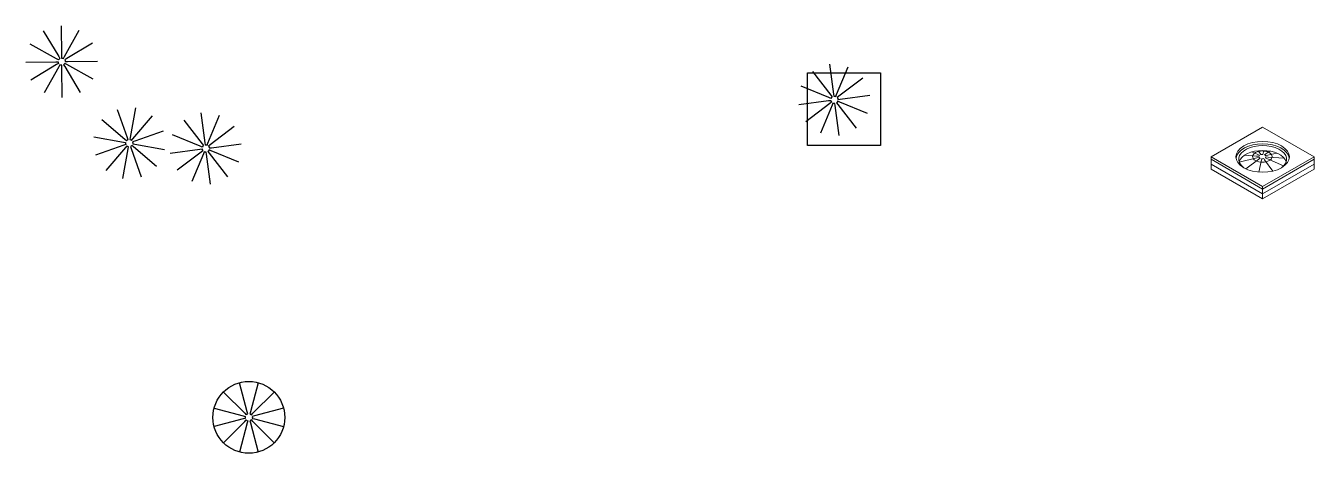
# Model space of a CAD drawing. Header units: inches. Extents: x 11.1 to 37.6, y 3 to 11.8.
import ezdxf

# ---------------------------------------------------------------- set-up
doc = ezdxf.new("R2010")
doc.units = ezdxf.units.IN
doc.header["$MEASUREMENT"] = 0
doc.layers.add('black', color=250, linetype='Continuous')
doc.layers.add('diffuser', color=7, linetype='Continuous', transparency=0.5)

msp = doc.modelspace()

# ---------------------------------------------------------------- linework, layer by layer
at = {"color": 0, "linetype": 'Continuous', "lineweight": 0, "extrusion": (0, 0.816497, 0.57735)}
for p, q in [((35.496, 9.148), (36.557, 9.76)), ((36.557, 9.76), (37.618, 9.148)), ((36.567, 9.222), (36.58, 9.279)), ((35.496, 9.148), (36.557, 8.536)), ((35.496, 9.097), (35.496, 9.148)), ((35.496, 9.097), (36.557, 8.485)), ((35.496, 8.995), (35.496, 9.097)), ((36.557, 8.485), (35.496, 9.097)), ((36.44, 9.127), (36.075, 9.039)), ((36.185, 9.181), (36.432, 9.162)), ((36.214, 8.9), (36.478, 9.098)), ((36.456, 9.196), (36.336, 9.249)), ((36.432, 9.162), (36.477, 9.159)), ((36.482, 9.137), (36.44, 9.127)), ((36.492, 9.18), (36.456, 9.196)), ((36.464, 9.274), (36.505, 9.217)), ((36.478, 9.098), (36.506, 9.119)), ((36.536, 9.085), (36.479, 8.834)), ((36.505, 9.217), (36.522, 9.193)), ((36.541, 9.111), (36.536, 9.085)), ((36.557, 8.536), (37.618, 9.148)), ((36.557, 8.485), (37.618, 9.097)), ((37.618, 9.097), (36.557, 8.485)), ((36.561, 9.196), (36.567, 9.222)), ((36.597, 9.089), (36.58, 9.113)), ((36.624, 9.208), (36.597, 9.188)), ((36.766, 8.854), (36.597, 9.089)), ((36.611, 9.127), (36.646, 9.111)), ((36.621, 9.17), (36.662, 9.18)), ((36.702, 9.267), (36.624, 9.208)), ((36.67, 9.144), (36.626, 9.148)), ((36.646, 9.111), (36.988, 8.96)), ((36.662, 9.18), (36.848, 9.224)), ((37, 9.119), (36.67, 9.144)), ((37.618, 9.148), (37.618, 9.097)), ((37.618, 9.097), (37.618, 8.995)), ((35.496, 8.995), (36.557, 8.383)), ((35.496, 8.893), (35.496, 8.995)), ((36.557, 8.383), (35.496, 8.995)), ((36.557, 8.281), (35.496, 8.893)), ((36.557, 8.383), (37.618, 8.995)), ((37.618, 8.995), (36.557, 8.383)), ((37.618, 8.893), (36.557, 8.281)), ((37.618, 8.995), (37.618, 8.893)), ((36.557, 8.485), (36.557, 8.536)), ((36.557, 8.383), (36.557, 8.485)), ((36.557, 8.281), (36.557, 8.383))]:
    msp.add_line(p, q, dxfattribs=at)
at = {"elevation": 0.25}
msp.add_lwpolyline([(27.194, 10.881), (28.694, 10.881), (28.694, 9.381), (27.194, 9.381)], close=True, dxfattribs=at)
at = {"color": 0, "linetype": 'Continuous', "lineweight": 0}
for centre, major_axis, start_param, end_param in [((36.557, 9.148), (-0.55, 0), -3.926991, 2.356194), ((36.557, 9.097), (0.55, 0), 0.08044, 3.061153), ((36.557, 8.995), (0.492, 0), 0.180446, 2.961146), ((36.551, 9.153), (-0.2, 0), -3.926991, 2.356194)]:
    msp.add_ellipse(centre, major_axis=major_axis, ratio=0.57735, start_param=start_param, end_param=end_param, dxfattribs=at)
at = {"color": 0, "linetype": 'Continuous', "lineweight": 0, "extrusion": (-1.62687e-17, 1.11022e-16, -1)}
msp.add_ellipse((36.557, 9.097), major_axis=(-0.492, 0), ratio=0.57735, start_param=-0.641976, end_param=3.783569, dxfattribs=at)
at = {"color": 0, "linetype": 'Continuous', "lineweight": 0, "extrusion": (-1.99918e-16, 1.66533e-16, -1)}
msp.add_ellipse((36.551, 9.153), major_axis=(-0.075, 0), ratio=0.57735, start_param=0.130563, end_param=0.654162, dxfattribs=at)
at = {"color": 0, "linetype": 'Continuous', "lineweight": 0, "extrusion": (2.88033e-17, 1.66533e-16, -1)}
msp.add_ellipse((36.551, 9.153), major_axis=(-0.075, 0), ratio=0.57735, start_param=-0.916635, end_param=-0.393036, dxfattribs=at)
at = {"color": 0, "linetype": 'Continuous', "lineweight": 0, "extrusion": (-1.87866e-16, 1.11022e-16, -1)}
msp.add_ellipse((36.551, 9.153), major_axis=(0.075, 0), ratio=0.57735, start_param=-1.963832, end_param=-1.440234, dxfattribs=at)
at = {"color": 0, "linetype": 'Continuous', "lineweight": 0, "extrusion": (-4.80407e-17, 5.55112e-17, -1)}
msp.add_ellipse((36.551, 9.153), major_axis=(-0.075, 0), ratio=0.57735, start_param=-1.963832, end_param=-1.440234, dxfattribs=at)
at = {"color": 0, "linetype": 'Continuous', "lineweight": 0, "extrusion": (-1.15213e-16, 5.55112e-17, -1)}
msp.add_ellipse((36.551, 9.153), major_axis=(0.075, 0), ratio=0.57735, start_param=-0.916635, end_param=-0.393036, dxfattribs=at)
at = {"color": 0, "linetype": 'Continuous', "lineweight": 0, "extrusion": (-1.24376e-16, -1.66533e-16, -1)}
msp.add_ellipse((36.551, 9.153), major_axis=(0.075, 0), ratio=0.57735, start_param=0.130563, end_param=0.654162, dxfattribs=at)
at = {"layer": 'black', "elevation": 0.124}
for points in [[(11.474, 11.743), (11.791, 11.212), (11.814, 11.173, 0.131652), (11.787, 11.145), (11.748, 11.167), (11.207, 11.469)], [(11.842, 11.847), (11.851, 11.228), (11.851, 11.183, -0.131652), (11.889, 11.174), (11.911, 11.213), (12.213, 11.754)], [(12.487, 11.487), (11.955, 11.17), (11.917, 11.147, -0.131652), (11.927, 11.11), (11.972, 11.11), (12.591, 11.119)], [(11.114, 11.098), (11.732, 11.107), (11.777, 11.107, 0.131652), (11.788, 11.07), (11.749, 11.047), (11.218, 10.73)], [(11.863, 10.37), (11.854, 10.989), (11.853, 11.034, -0.131652), (11.816, 11.043), (11.794, 11.004), (11.492, 10.463)], [(12.498, 10.748), (11.957, 11.05), (11.918, 11.072, -0.131652), (11.891, 11.044), (11.914, 11.005), (12.231, 10.474)], [(12.993, 10.126), (13.201, 9.543), (13.216, 9.5, 0.131652), (13.184, 9.478), (13.15, 9.507), (12.678, 9.908)], [(13.374, 10.157), (13.263, 9.548), (13.255, 9.504, -0.131652), (13.29, 9.487), (13.319, 9.521), (13.719, 9.993)], [(14.364, 9.906), (14.741, 9.415), (14.768, 9.379, 0.131652), (14.745, 9.348), (14.703, 9.366), (14.131, 9.602)], [(14.717, 10.052), (14.798, 9.439), (14.804, 9.394, -0.131652), (14.843, 9.389), (14.86, 9.431), (15.097, 10.003)], [(12.514, 9.562), (13.123, 9.451), (13.167, 9.443, 0.131652), (13.171, 9.405), (13.128, 9.389), (12.545, 9.181)], [(13.937, 9.678), (13.354, 9.47), (13.312, 9.455, -0.131652), (13.315, 9.416), (13.359, 9.408), (13.968, 9.297)], [(15.4, 9.77), (14.909, 9.393), (14.873, 9.365, -0.131652), (14.888, 9.33), (14.933, 9.335), (15.547, 9.416)], [(13.109, 8.703), (13.22, 9.312), (13.228, 9.356, -0.131652), (13.193, 9.373), (13.163, 9.338), (12.763, 8.867)], [(13.804, 8.951), (13.333, 9.352), (13.298, 9.381, -0.131652), (13.266, 9.359), (13.282, 9.317), (13.49, 8.734)], [(14.081, 9.223), (14.695, 9.304), (14.74, 9.31, 0.131652), (14.755, 9.274), (14.719, 9.247), (14.228, 8.87)], [(15.497, 9.037), (14.925, 9.274), (14.883, 9.291, -0.131652), (14.86, 9.26), (14.887, 9.225), (15.264, 8.734)], [(14.911, 8.587), (14.83, 9.201), (14.824, 9.245, -0.131652), (14.785, 9.25), (14.768, 9.209), (14.531, 8.637)]]:
    msp.add_lwpolyline(points, format="xyb", dxfattribs=at)
at = {"layer": 'diffuser'}
for points, elevation in [([(27.296, 10.907), (27.673, 10.416), (27.701, 10.381, 0.131652), (27.677, 10.35), (27.635, 10.367), (27.063, 10.604)], 0.124), ([(27.65, 11.054), (27.731, 10.44), (27.736, 10.395, -0.131652), (27.775, 10.39), (27.792, 10.432), (28.029, 11.004)], 0.124), ([(28.332, 10.771), (27.841, 10.394), (27.806, 10.367, -0.131652), (27.821, 10.331), (27.865, 10.337), (28.479, 10.418)], 0.124), ([(27.014, 10.224), (27.627, 10.305), (27.672, 10.311, 0.131652), (27.687, 10.275), (27.651, 10.248), (27.16, 9.871)], 0.124), ([(27.843, 9.588), (27.762, 10.202), (27.756, 10.247, -0.131652), (27.718, 10.252), (27.7, 10.21), (27.464, 9.638)], 0.124), ([(28.429, 10.039), (27.857, 10.275), (27.816, 10.292, -0.131652), (27.792, 10.262), (27.819, 10.226), (28.196, 9.735)], 0.124), ([(15.179, 4.305), (15.617, 3.868), (15.649, 3.836, -0.131652), (15.682, 3.855), (15.671, 3.899), (15.511, 4.497)], 0.125), ([(15.893, 4.497), (15.733, 3.899), (15.721, 3.855, -0.131652), (15.755, 3.836), (15.787, 3.868), (16.224, 4.305)], 0.125), ([(14.988, 3.974), (15.586, 3.814), (15.629, 3.802, 0.131652), (15.629, 3.763), (15.586, 3.752), (14.988, 3.592)], 0.125), ([(15.179, 3.26), (15.617, 3.698), (15.649, 3.73, 0.131652), (15.682, 3.71), (15.671, 3.667), (15.511, 3.069)], 0.125), ([(16.224, 3.26), (15.787, 3.698), (15.755, 3.73, -0.131652), (15.721, 3.71), (15.733, 3.667), (15.893, 3.069)], 0.125), ([(16.416, 3.974), (15.818, 3.814), (15.774, 3.802, -0.131652), (15.774, 3.763), (15.818, 3.752), (16.416, 3.592)], 0.125)]:
    msp.add_lwpolyline(points, format="xyb", dxfattribs=dict(at, elevation=elevation))
msp.add_circle((15.702, 3.783, 0.125), 0.739, dxfattribs=at)

doc.saveas('drawing.dxf')
